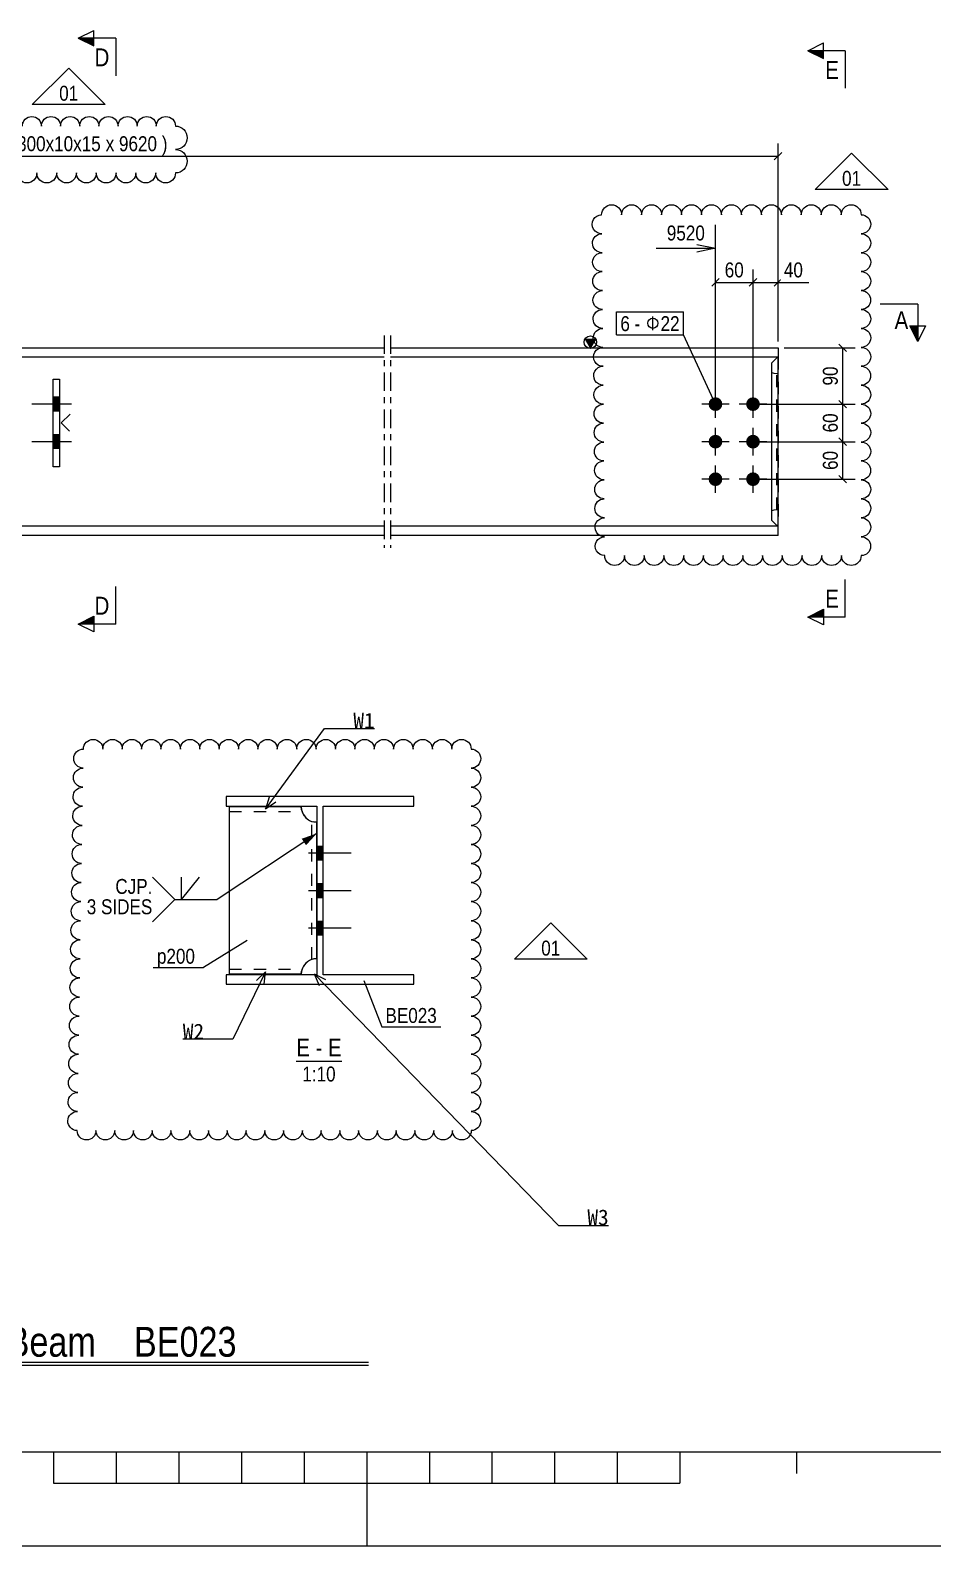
# Model space of a CAD drawing. Header units: millimetres. Extents: x -74 to 521, y -177 to 244.
# Drawn here: x 177.3 to 321.6, y -176.5 to 65.8 of the extents above; entities that cross this region are included whole.
import ezdxf

# ---------------------------------------------------------------- set-up
doc = ezdxf.new("R2010")
doc.units = ezdxf.units.MM
doc.linetypes.add('DXK_LINE_DOT2', pattern=[3.9198, 1.9599, -1.9599])
doc.linetypes.add('DXK_LINE_DOT3', pattern=[5.9187, 2.979, -0.9799, 0.9799, -0.9799])
doc.layers.add('WELD_LABELS', color=5, linetype='Continuous')
doc.styles.add('Arial Narrow', font='ARIALN.TTF', dxfattribs={"height": 0.2})

# ---------------------------------------------------------------- blocks, each defined once
blk = doc.blocks.new('Unknown-251777438-5465')
at = {"color": 7, "linetype": 'Continuous'}
for p, q in [((-43.92, -161.5), (506.01, -161.5)), ((180.96, -161.5), (180.96, -166.51)), ((190.98, -161.5), (190.98, -166.51)), ((200.99, -161.5), (200.99, -166.51)), ((211.02, -161.5), (211.02, -166.51)), ((221.04, -161.5), (221.04, -166.51)), ((231.05, -161.5), (231.05, -176.53)), ((241.07, -161.5), (241.07, -166.51)), ((251.08, -161.5), (251.08, -166.51)), ((261.1, -161.5), (261.1, -166.51)), ((271.11, -161.5), (271.11, -166.51)), ((281.13, -161.5), (281.13, -166.51)), ((299.8, -161.5), (299.8, -165.01)), ((180.96, -166.51), (281.13, -166.51)), ((-73.96, -176.53), (521.04, -176.53))]:
    blk.add_line(p, q, dxfattribs=at)
blk = doc.blocks.new('Unknown-251777438-15 - 2407')
at = {"color": 6, "linetype": 'Continuous'}
blk.add_line((219.79, -99.05), (227.06, -99.05), dxfattribs=at)
at = {"color": 0, "linetype": 'Continuous'}
for points in [[(221.98, -98.3), (221.98, -95.3), (219.79, -95.3), (219.79, -98.3)], [(226.09, -102.3), (226.09, -99.8), (220.76, -99.8), (220.76, -102.3)]]:
    blk.add_wipeout(points, dxfattribs=at)
at = {"color": 6, "linetype": 'Continuous', "style": 'Arial Narrow'}
blk.add_text('1:10', height=2.386, dxfattribs=at).set_placement((220.76, -102.3))
at = {"color": 0, "linetype": 'Continuous'}
blk.add_wipeout([(223.97, -98.3), (223.97, -95.3), (222.88, -95.3), (222.88, -98.3)], dxfattribs=at)
at = {"color": 6, "linetype": 'Continuous', "style": 'Arial Narrow'}
blk.add_text('E', height=2.86, dxfattribs=at).set_placement((219.79, -98.3))
at = {"color": 0, "linetype": 'Continuous'}
blk.add_wipeout([(227.06, -98.3), (227.06, -95.3), (224.87, -95.3), (224.87, -98.3)], dxfattribs=at)
at = {"color": 6, "linetype": 'Continuous', "style": 'Arial Narrow'}
for s, p in [('E', (224.87, -98.3)), ('-', (222.88, -98.3))]:
    blk.add_text(s, height=2.86, dxfattribs=at).set_placement(p)
blk = doc.blocks.new('Bolt-251777438-1714 - 1675')
at = {"linetype": 'Continuous'}
for points in [[(180.92, 7.1), (180.92, 4.9), (181.92, 4.9), (181.92, 7.1)], [(180.92, 1.1), (180.92, -1.1), (181.92, -1.1), (181.92, 1.1)]]:
    blk.add_hatch(color=3, dxfattribs=at).paths.add_polyline_path(points)
at = {"color": 3, "linetype": 'Continuous'}
for p, q in [((183.86, 6), (177.52, 6)), ((181.92, 7.1), (180.92, 7.1)), ((181.92, 4.9), (180.92, 4.9)), ((183.86, 0), (177.52, 0)), ((181.92, 1.1), (180.92, 1.1)), ((181.92, -1.1), (180.92, -1.1))]:
    blk.add_line(p, q, dxfattribs=at)
blk = doc.blocks.new('Part-251777438-1708 - 1675')
at = {"color": 2, "linetype": 'Continuous'}
for p, q in [((180.92, -4), (180.92, 10)), ((180.92, 10), (181.92, 10)), ((181.92, 10), (181.92, -4)), ((182.22, 3), (183.62, 4.4)), ((182.22, 3), (183.52, 1.7)), ((181.92, -4), (180.92, -4))]:
    blk.add_line(p, q, dxfattribs=at)
blk = doc.blocks.new('Part-251777438-1713 - 1675')
at = {"linetype": 'Continuous'}
blk.add_hatch(color=2, dxfattribs=at).paths.add_polyline_path([(266.82, 15), (266.02, 16.4), (267.62, 16.4)])
at = {"color": 4, "linetype": 'DXK_LINE_DOT3'}
for p, q in [((128.58, 17), (128.58, -17)), ((129.58, 17), (129.58, -17)), ((233.86, 17), (233.86, -17)), ((234.86, 17), (234.86, -17))]:
    blk.add_line(p, q, dxfattribs=at)
at = {"color": 2, "linetype": 'Continuous'}
for p, q in [((19, 15), (19, 13.4)), ((19, 15), (128.58, 15)), ((129.58, 15), (233.86, 15)), ((234.86, 15), (296.82, 15)), ((266.82, 15), (266.02, 16.4)), ((266.02, 16.4), (267.62, 16.4)), ((267.62, 16.4), (266.82, 15)), ((296.82, 15), (296.82, 13.5)), ((128.58, 13.5), (19, 13.5)), ((233.86, 13.5), (129.58, 13.5)), ((296.82, 13.5), (234.86, 13.5)), ((296.82, 13.5), (296.82, 13.4)), ((19, -15), (19, -13.4)), ((128.58, -13.5), (19, -13.5)), ((233.86, -13.5), (129.58, -13.5)), ((296.82, -13.5), (234.86, -13.5)), ((296.82, -15), (296.82, -13.4)), ((128.58, -15), (19, -15)), ((233.86, -15), (129.58, -15)), ((296.82, -15), (234.86, -15))]:
    blk.add_line(p, q, dxfattribs=at)
at = {"color": 7, "linetype": 'DXK_LINE_DOT2'}
for p, q in [((19, -13.4), (19, 13.4)), ((296.82, 13.5), (296.82, -13.4))]:
    blk.add_line(p, q, dxfattribs=at)
at = {"color": 2, "linetype": 'Continuous'}
blk.add_circle((266.82, 15.9), 1, dxfattribs=at)
blk = doc.blocks.new('Part-251777438-3567 - 1675')
at = {"color": 2, "linetype": 'Continuous'}
for p, q in [((296.62, 13.4), (295.82, 12.6)), ((295.82, -12.6), (295.82, 12.6)), ((296.82, 13.4), (296.62, 13.4)), ((296.82, -13.4), (296.82, 13.4)), ((296.62, -13.4), (295.82, -12.6)), ((296.82, -13.4), (296.62, -13.4))]:
    blk.add_line(p, q, dxfattribs=at)
at = {"color": 7, "linetype": 'DXK_LINE_DOT2'}
for p, q in [((295.82, 11.04), (296.13, 10.95)), ((296.13, 10.95), (296.62, 10.9)), ((296.62, 10.9), (296.82, 10.9)), ((296.62, -10.9), (296.62, 10.9)), ((296.13, -10.95), (295.82, -11.04)), ((296.62, -10.9), (296.13, -10.95)), ((296.82, -10.9), (296.62, -10.9))]:
    blk.add_line(p, q, dxfattribs=at)
blk = doc.blocks.new('Bolt-251777438-3570 - 1675')
at = {"linetype": 'Continuous'}
for points in [[(285.72, 6, -1), (287.92, 6, -1)], [(291.72, 6, -1), (293.92, 6, -1)], [(285.72, 0, -1), (287.92, 0, -1)], [(291.72, 0, -1), (293.92, 0, -1)], [(285.72, -6, -1), (287.92, -6, -1)], [(291.72, -6, -1), (293.92, -6, -1)]]:
    blk.add_hatch(color=3, dxfattribs=at).paths.add_polyline_path(points)
at = {"color": 3, "linetype": 'Continuous'}
for p, q in [((286.82, 3.8), (286.82, 8.2)), ((292.82, 3.8), (292.82, 8.2)), ((289.02, 6), (284.62, 6)), ((295.02, 6), (290.62, 6)), ((286.82, -2.2), (286.82, 2.2)), ((292.82, -2.2), (292.82, 2.2)), ((289.02, 0), (284.62, 0)), ((295.02, 0), (290.62, 0)), ((286.82, -8.2), (286.82, -3.8)), ((292.82, -8.2), (292.82, -3.8)), ((289.02, -6), (284.62, -6)), ((295.02, -6), (290.62, -6))]:
    blk.add_line(p, q, dxfattribs=at)
blk = doc.blocks.new('Part-251777438-2413 - 2407')
at = {"color": 2, "linetype": 'Continuous'}
for p, q in [((238.59, -56.76), (208.59, -56.76)), ((208.59, -56.76), (208.59, -58.26)), ((238.59, -58.26), (238.59, -56.76)), ((208.59, -58.26), (223.09, -58.26)), ((223.09, -58.26), (223.09, -85.26)), ((224.09, -85.26), (224.09, -58.26)), ((224.09, -58.26), (238.59, -58.26)), ((223.09, -85.26), (208.59, -85.26)), ((208.59, -85.26), (208.59, -86.76)), ((208.59, -86.76), (238.59, -86.76)), ((238.59, -85.26), (224.09, -85.26)), ((238.59, -86.76), (238.59, -85.26))]:
    blk.add_line(p, q, dxfattribs=at)
blk = doc.blocks.new('Part-251777438-3595 - 2407')
at = {"color": 2, "linetype": 'Continuous'}
for p, q in [((209.09, -85.16), (209.09, -58.36)), ((209.09, -58.36), (220.59, -58.36)), ((220.64, -58.85), (220.59, -58.36)), ((223.09, -60.86), (222.6, -60.81)), ((223.09, -82.66), (223.09, -60.86)), ((220.59, -85.16), (220.64, -84.67)), ((222.6, -82.71), (223.09, -82.66)), ((220.59, -85.16), (209.09, -85.16))]:
    blk.add_line(p, q, dxfattribs=at)
at = {"color": 7, "linetype": 'DXK_LINE_DOT2'}
for p, q in [((209.09, -59.16), (220.73, -59.16)), ((220.59, -58.36), (220.64, -58.85)), ((220.64, -58.85), (220.73, -59.16)), ((220.73, -59.16), (220.78, -59.32)), ((222.13, -60.67), (222.29, -60.72)), ((222.29, -82.8), (222.29, -60.72)), ((222.29, -60.72), (222.6, -60.81)), ((222.6, -60.81), (223.09, -60.86)), ((209.09, -84.36), (220.73, -84.36)), ((220.64, -84.67), (220.59, -85.16)), ((220.73, -84.36), (220.64, -84.67)), ((220.78, -84.21), (220.73, -84.36)), ((222.29, -82.8), (222.13, -82.85)), ((222.6, -82.71), (222.29, -82.8)), ((223.09, -82.66), (222.6, -82.71))]:
    blk.add_line(p, q, dxfattribs=at)
at = {"color": 2, "linetype": 'Continuous'}
for centre, start, end in [((223.09, -58.36), 191.25, 258.75), ((223.09, -85.16), 101.25, 168.75)]:
    blk.add_arc(centre, 2.5, start, end, dxfattribs=at)
at = {"color": 7, "linetype": 'DXK_LINE_DOT2'}
for centre, start, end in [((223.09, -58.36), 202.5, 247.5), ((223.09, -85.16), 112.5, 157.5)]:
    blk.add_arc(centre, 2.5, start, end, dxfattribs=at)
blk = doc.blocks.new('Bolt-251777438-3598 - 2407')
at = {"linetype": 'Continuous'}
for points in [[(223.09, -64.66), (223.09, -66.86), (224.09, -66.86), (224.09, -64.66)], [(223.09, -70.66), (223.09, -72.86), (224.09, -72.86), (224.09, -70.66)], [(223.09, -76.66), (223.09, -78.86), (224.09, -78.86), (224.09, -76.66)]]:
    blk.add_hatch(color=3, dxfattribs=at).paths.add_polyline_path(points)
at = {"color": 3, "linetype": 'Continuous'}
for p, q in [((223.09, -64.66), (224.09, -64.66)), ((221.75, -65.76), (228.59, -65.76)), ((223.09, -66.86), (224.09, -66.86)), ((221.75, -71.76), (228.59, -71.76)), ((223.09, -70.66), (224.09, -70.66)), ((223.09, -72.86), (224.09, -72.86)), ((223.09, -76.66), (224.09, -76.66)), ((221.75, -77.76), (228.59, -77.76)), ((223.09, -78.86), (224.09, -78.86))]:
    blk.add_line(p, q, dxfattribs=at)
blk = doc.blocks.new('Cloud-251777438-5123')
at = {"color": 1, "linetype": 'Continuous'}
blk.add_lwpolyline([(185.76, -49.15, -1), (188.86, -49.15, -1), (191.96, -49.15, -1), (195.06, -49.15, -1), (198.16, -49.15, -1), (201.26, -49.15, -1), (204.36, -49.15, -1), (207.46, -49.15, -1), (210.56, -49.15, -1), (213.66, -49.15, -1), (216.76, -49.15, -1), (219.86, -49.15, -1), (222.96, -49.15, -1), (226.06, -49.15, -1), (229.16, -49.15, -1), (232.26, -49.15, -1), (235.36, -49.15, -1), (238.46, -49.15, -1), (241.56, -49.15, -1), (244.66, -49.15, -1), (247.76, -49.15, -1), (247.76, -52.2, -1), (247.76, -55.25, -1), (247.76, -58.3, -1), (247.76, -61.35, -1), (247.76, -64.4, -1), (247.76, -67.45, -1), (247.76, -70.5, -1), (247.76, -73.55, -1), (247.76, -76.6, -1), (247.76, -79.65, -1), (247.76, -82.7, -1), (247.76, -85.75, -1), (247.76, -88.8, -1), (247.76, -91.85, -1), (247.76, -94.9, -1), (247.76, -97.95, -1), (247.76, -101, -1), (247.76, -104.05, -1), (247.76, -107.1, -1), (247.76, -110.15, -1), (244.76, -110.15, -1), (241.76, -110.15, -1), (238.76, -110.15, -1), (235.76, -110.15, -1), (232.76, -110.15, -1), (229.76, -110.15, -1), (226.76, -110.15, -1), (223.76, -110.15, -1), (220.76, -110.15, -1), (217.76, -110.15, -1), (214.76, -110.15, -1), (211.76, -110.15, -1), (208.76, -110.15, -1), (205.76, -110.15, -1), (202.76, -110.15, -1), (199.76, -110.15, -1), (196.76, -110.15, -1), (193.76, -110.15, -1), (190.76, -110.15, -1), (187.76, -110.15, -1), (184.76, -110.15, -1), (184.81, -107.1, -1), (184.86, -104.05, -1), (184.91, -101, -1), (184.96, -97.95, -1), (185.01, -94.9, -1), (185.06, -91.85, -1), (185.11, -88.8, -1), (185.16, -85.75, -1), (185.21, -82.7, -1), (185.26, -79.65, -1), (185.31, -76.6, -1), (185.36, -73.55, -1), (185.41, -70.5, -1), (185.46, -67.45, -1), (185.51, -64.4, -1), (185.56, -61.35, -1), (185.61, -58.3, -1), (185.66, -55.25, -1), (185.71, -52.2, -1), (185.76, -49.15)], format="xyb", close=True, dxfattribs=at)
blk = doc.blocks.new('Cloud-251777438-5103 - 1675')
at = {"color": 1, "linetype": 'Continuous'}
blk.add_lwpolyline([(151.48, 50.46, -1), (154.54, 50.46, -1), (157.6, 50.46, -1), (160.66, 50.46, -1), (163.73, 50.46, -1), (166.79, 50.46, -1), (169.85, 50.46, -1), (172.91, 50.46, -1), (175.98, 50.46, -1), (179.04, 50.46, -1), (182.1, 50.46, -1), (185.16, 50.46, -1), (188.23, 50.46, -1), (191.29, 50.46, -1), (194.35, 50.46, -1), (197.41, 50.46, -1), (200.48, 50.46, -1), (200.48, 46.71, -1), (200.48, 42.96, -1), (197.31, 42.96, -1), (194.14, 42.96, -1), (190.98, 42.96, -1), (187.81, 42.96, -1), (184.64, 42.96, -1), (181.48, 42.96, -1), (178.31, 42.96, -1), (175.14, 42.96, -1), (171.98, 42.96, -1), (168.81, 42.96, -1), (165.64, 42.96, -1), (162.48, 42.96, -1), (159.31, 42.96, -1), (156.14, 42.96, -1), (152.98, 42.96, -1), (152.23, 46.71, -1), (151.48, 50.46)], format="xyb", close=True, dxfattribs=at)
blk = doc.blocks.new('Cloud-251777438-5115 - 1675')
at = {"color": 1, "linetype": 'Continuous'}
blk.add_lwpolyline([(268.62, 36.28, -1), (271.81, 36.28, -1), (275, 36.28, -1), (278.2, 36.28, -1), (281.39, 36.28, -1), (284.58, 36.28, -1), (287.77, 36.28, -1), (290.97, 36.28, -1), (294.16, 36.28, -1), (297.35, 36.28, -1), (300.54, 36.28, -1), (303.74, 36.28, -1), (306.93, 36.28, -1), (310.12, 36.28, -1), (310.12, 33.25, -1), (310.12, 30.22, -1), (310.12, 27.19, -1), (310.12, 24.16, -1), (310.12, 21.14, -1), (310.12, 18.11, -1), (310.12, 15.08, -1), (310.12, 12.05, -1), (310.12, 9.03, -1), (310.12, 6, -1), (310.12, 2.97, -1), (310.12, -0.06, -1), (310.12, -3.09, -1), (310.12, -6.11, -1), (310.12, -9.14, -1), (310.12, -12.17, -1), (310.12, -15.2, -1), (310.12, -18.22, -1), (306.97, -18.22, -1), (303.81, -18.22, -1), (300.66, -18.22, -1), (297.5, -18.22, -1), (294.35, -18.22, -1), (291.2, -18.22, -1), (288.04, -18.22, -1), (284.89, -18.22, -1), (281.74, -18.22, -1), (278.58, -18.22, -1), (275.43, -18.22, -1), (272.27, -18.22, -1), (269.12, -18.22, -1), (269.09, -15.2, -1), (269.06, -12.17, -1), (269.04, -9.14, -1), (269.01, -6.11, -1), (268.98, -3.09, -1), (268.95, -0.06, -1), (268.93, 2.97, -1), (268.9, 6, -1), (268.87, 9.03, -1), (268.84, 12.05, -1), (268.81, 15.08, -1), (268.79, 18.11, -1), (268.76, 21.14, -1), (268.73, 24.16, -1), (268.7, 27.19, -1), (268.68, 30.22, -1), (268.65, 33.25, -1), (268.62, 36.28)], format="xyb", close=True, dxfattribs=at)
blk = doc.blocks.new('StraightDimension-251777438-4771 - 1675')
at = {"color": 7, "linetype": 'Continuous'}
for p, q in [((292.82, 7), (292.82, 27.52)), ((296.82, 16), (296.82, 27.52)), ((292.22, 24.87), (293.42, 26.07)), ((292.82, 25.47), (296.82, 25.47)), ((297.42, 26.07), (296.22, 24.87))]:
    blk.add_line(p, q, dxfattribs=at)
at = {"color": 0}
blk.add_wipeout([(301.3, 25.77), (301.3, 29.27), (297.26, 29.27), (297.26, 25.77)], dxfattribs=at)
at = {"color": 7, "linetype": 'Continuous'}
blk.add_line((296.82, 25.47), (301.74, 25.47), dxfattribs=at)
blk.add_line((296.82, 25.47), (301.74, 25.47), dxfattribs=at)
at = {"color": 4, "style": 'Arial Narrow'}
blk.add_text('40', height=2.386, dxfattribs=at).set_placement((297.76, 26.27))
blk = doc.blocks.new('StraightDimension-251777438-4542 - 1675')
at = {"color": 7, "linetype": 'Continuous'}
for p, q in [((19.6, 46.25), (18.4, 45.05)), ((19, 16), (19, 47.7)), ((296.22, 45.05), (297.42, 46.25)), ((296.82, 16), (296.82, 47.7)), ((19, 45.65), (296.82, 45.65))]:
    blk.add_line(p, q, dxfattribs=at)
at = {"color": 0}
for points in [[(161.46, 45.95), (161.46, 49.45), (154.36, 49.45), (154.36, 45.95)], [(163.92, 46.45), (163.92, 48.95), (163.01, 48.95), (163.01, 46.45)]]:
    blk.add_wipeout(points, dxfattribs=at)
at = {"color": 4, "style": 'Arial Narrow'}
blk.add_text('9620', height=2.386, dxfattribs=at).set_placement((154.86, 46.45))
at = {"color": 0}
blk.add_wipeout([(163.92, 46.45), (163.92, 48.95), (163.01, 48.95), (163.01, 46.45)], dxfattribs=at)
blk.add_wipeout([(188.57, 46.45), (188.57, 48.95), (164.67, 48.95), (164.67, 46.45)], dxfattribs=at)
blk.add_wipeout([(188.57, 46.45), (188.57, 48.95), (164.67, 48.95), (164.67, 46.45)], dxfattribs=at)
at = {"color": 4, "style": 'Arial Narrow'}
blk.add_text('(', height=2.39, dxfattribs=at).set_placement((163.01, 46.45))
at = {"color": 0}
blk.add_wipeout([(190.69, 46.45), (190.69, 48.95), (189.32, 48.95), (189.32, 46.45)], dxfattribs=at)
blk.add_wipeout([(190.69, 46.45), (190.69, 48.95), (189.32, 48.95), (189.32, 46.45)], dxfattribs=at)
at = {"color": 4, "style": 'Arial Narrow'}
blk.add_text('HW300x300x10x15', height=2.3861, dxfattribs=at).set_placement((164.67, 46.45))
at = {"color": 0}
blk.add_wipeout([(197.54, 46.45), (197.54, 48.95), (191.44, 48.95), (191.44, 46.45)], dxfattribs=at)
blk.add_wipeout([(197.54, 46.45), (197.54, 48.95), (191.44, 48.95), (191.44, 46.45)], dxfattribs=at)
at = {"color": 4, "style": 'Arial Narrow'}
blk.add_text('x', height=2.39, dxfattribs=at).set_placement((189.32, 46.45))
at = {"color": 0}
blk.add_wipeout([(199.2, 46.45), (199.2, 48.95), (198.29, 48.95), (198.29, 46.45)], dxfattribs=at)
blk.add_wipeout([(199.2, 46.45), (199.2, 48.95), (198.29, 48.95), (198.29, 46.45)], dxfattribs=at)
at = {"color": 4, "style": 'Arial Narrow'}
for s, height, p in [('9620', 2.386, (191.44, 46.45)), (')', 2.39, (198.29, 46.45))]:
    blk.add_text(s, height=height, dxfattribs=at).set_placement(p)
blk = doc.blocks.new('StraightDimension-251777438-4796 - 1675')
at = {"color": 7, "linetype": 'Continuous'}
for p, q in [((307.77, -0.6), (306.57, 0.6)), ((293.82, 0), (309.17, 0)), ((307.17, -6), (307.17, 0)), ((293.82, -6), (309.17, -6)), ((306.57, -5.4), (307.77, -6.6))]:
    blk.add_line(p, q, dxfattribs=at)
at = {"color": 0}
blk.add_wipeout([(306.87, -0.98), (303.37, -0.98), (303.37, -5.02), (306.87, -5.02)], dxfattribs=at)
at = {"color": 4, "style": 'Arial Narrow'}
blk.add_text('60', height=2.386, rotation=90.0002, dxfattribs=at).set_placement((306.37, -4.52))
blk = doc.blocks.new('StraightDimension-251777438-4733 - 1675')
at = {"color": 7, "linetype": 'Continuous'}
for p, q in [((286.82, 7), (286.82, 34.67)), ((283.82, 31.54), (286.82, 30.92)), ((277.35, 30.92), (286.82, 30.92)), ((286.82, 30.92), (283.82, 30.29))]:
    blk.add_line(p, q, dxfattribs=at)
at = {"color": 0}
blk.add_wipeout([(285.63, 31.67), (285.63, 35.17), (278.54, 35.17), (278.54, 31.67)], dxfattribs=at)
at = {"color": 4, "style": 'Arial Narrow'}
blk.add_text('9520', height=2.386, dxfattribs=at).set_placement((279.04, 32.17))
blk = doc.blocks.new('StraightDimension-251777438-4772 - 1675')
at = {"color": 7, "linetype": 'Continuous'}
for p, q in [((286.82, 7), (286.82, 27.52)), ((292.82, 7), (292.82, 27.52)), ((287.42, 26.07), (286.22, 24.87)), ((286.82, 25.47), (292.82, 25.47)), ((292.22, 24.87), (293.42, 26.07))]:
    blk.add_line(p, q, dxfattribs=at)
at = {"color": 0}
blk.add_wipeout([(291.84, 25.77), (291.84, 29.27), (287.8, 29.27), (287.8, 25.77)], dxfattribs=at)
at = {"color": 4, "style": 'Arial Narrow'}
blk.add_text('60', height=2.386, dxfattribs=at).set_placement((288.3, 26.27))
blk = doc.blocks.new('StraightDimension-251777438-4794 - 1675')
at = {"color": 7, "linetype": 'Continuous'}
for p, q in [((297.82, 15), (309.17, 15)), ((307.77, 14.4), (306.57, 15.6)), ((307.17, 6), (307.17, 15)), ((293.82, 6), (309.17, 6)), ((306.57, 6.6), (307.77, 5.4))]:
    blk.add_line(p, q, dxfattribs=at)
at = {"color": 0}
blk.add_wipeout([(306.87, 12.52), (303.37, 12.52), (303.37, 8.48), (306.87, 8.48)], dxfattribs=at)
at = {"color": 4, "style": 'Arial Narrow'}
blk.add_text('90', height=2.386, rotation=90.0002, dxfattribs=at).set_placement((306.37, 8.98))
blk = doc.blocks.new('StraightDimension-251777438-4795 - 1675')
at = {"color": 7, "linetype": 'Continuous'}
for p, q in [((293.82, 6), (309.17, 6)), ((307.77, 5.4), (306.57, 6.6)), ((307.17, 0), (307.17, 6)), ((306.57, 0.6), (307.77, -0.6)), ((293.82, 0), (309.17, 0))]:
    blk.add_line(p, q, dxfattribs=at)
at = {"color": 0}
blk.add_wipeout([(306.87, 5.02), (303.37, 5.02), (303.37, 0.98), (306.87, 0.98)], dxfattribs=at)
at = {"color": 4, "style": 'Arial Narrow'}
blk.add_text('60', height=2.386, rotation=90.0002, dxfattribs=at).set_placement((306.37, 1.48))
blk = doc.blocks.new('Unknown-251777438-5461')
at = {"color": 7, "linetype": 'Continuous'}
for p, q in [((141.33, -147.18), (231.33, -147.18)), ((141.33, -147.68), (231.33, -147.68))]:
    blk.add_line(p, q, dxfattribs=at)
at = {"color": 3, "style": 'Arial Narrow'}
blk.add_text('1    Beam    BE023', height=4.7721, dxfattribs=at).set_placement((164.35, -146.31))
blk = doc.blocks.new('Text-251777438-5127')
at = {"color": 0, "linetype": 'Continuous'}
blk.add_wipeout([(262.01, -82.17), (262.01, -79.67), (258.96, -79.67), (258.96, -82.17)], dxfattribs=at)
at = {"color": 1, "linetype": 'Continuous'}
for p, q in [((254.66, -82.77), (260.49, -76.95)), ((260.49, -76.95), (266.31, -82.77)), ((266.31, -82.77), (254.66, -82.77))]:
    blk.add_line(p, q, dxfattribs=at)
at = {"color": 1, "linetype": 'Continuous', "style": 'Arial Narrow'}
blk.add_text('01', height=2.386, dxfattribs=at).set_placement((258.96, -82.17))
blk = doc.blocks.new('SectionMark-251777438-2187 - 1675')
at = {"color": 6, "linetype": 'Continuous'}
for p, q in [((-3.71, 22), (-3.71, 16)), ((319.15, 22), (319.15, 16)), ((-3.71, 16), (-4.96, 18.5)), ((320.4, 18.5), (319.15, 16))]:
    blk.add_line(p, q, dxfattribs=at)
at = {"color": 0, "linetype": 'Continuous'}
for points in [[(-0.02, 18), (-0.02, 21), (-2.21, 21), (-2.21, 18)], [(317.65, 18), (317.65, 21), (315.46, 21), (315.46, 18)]]:
    blk.add_wipeout(points, dxfattribs=at)
at = {"linetype": 'Continuous'}
for points in [[(-3.71, 18.5), (-2.46, 18.5), (-3.71, 16)], [(317.9, 18.5), (319.15, 18.5), (319.15, 16)]]:
    blk.add_hatch(color=6, dxfattribs=at).paths.add_polyline_path(points)
at = {"color": 6, "linetype": 'Continuous'}
for p, q in [((-3.71, 22), (2.29, 22)), ((319.15, 22), (313.15, 22)), ((-2.46, 18.5), (-4.96, 18.5)), ((-3.71, 16), (-2.46, 18.5)), ((317.9, 18.5), (320.4, 18.5)), ((319.15, 16), (317.9, 18.5))]:
    blk.add_line(p, q, dxfattribs=at)
at = {"color": 6, "linetype": 'Continuous', "style": 'Arial Narrow'}
for p in [(-2.21, 18), (315.46, 18)]:
    blk.add_text('A', height=2.86, dxfattribs=at).set_placement(p)
blk = doc.blocks.new('SectionMark-251777438-2390 - 1675')
at = {"color": 6, "linetype": 'Continuous'}
for p, q in [((184.92, 64.52), (187.42, 65.77)), ((190.92, 64.52), (184.92, 64.52)), ((190.92, -29.16), (184.92, -29.16)), ((187.42, -30.41), (184.92, -29.16))]:
    blk.add_line(p, q, dxfattribs=at)
at = {"color": 0, "linetype": 'Continuous'}
for points in [[(189.92, 60.02), (189.92, 63.02), (187.54, 63.02), (187.54, 60.02)], [(189.92, -27.66), (189.92, -24.66), (187.54, -24.66), (187.54, -27.66)]]:
    blk.add_wipeout(points, dxfattribs=at)
at = {"linetype": 'Continuous'}
for points in [[(187.42, 64.52), (187.42, 63.27), (184.92, 64.52)], [(187.42, -27.91), (187.42, -29.16), (184.92, -29.16)]]:
    blk.add_hatch(color=6, dxfattribs=at).paths.add_polyline_path(points)
at = {"color": 6, "linetype": 'Continuous'}
for p, q in [((187.42, 63.27), (187.42, 65.77)), ((184.92, 64.52), (187.42, 63.27)), ((190.92, 64.52), (190.92, 58.52)), ((190.92, -29.16), (190.92, -23.16)), ((184.92, -29.16), (187.42, -27.91)), ((187.42, -27.91), (187.42, -30.41))]:
    blk.add_line(p, q, dxfattribs=at)
at = {"color": 6, "linetype": 'Continuous', "style": 'Arial Narrow'}
for p in [(187.54, 60.02), (187.54, -27.66)]:
    blk.add_text('D', height=2.86, dxfattribs=at).set_placement(p)
blk = doc.blocks.new('SectionMark-251777438-2439 - 1675')
at = {"color": 6, "linetype": 'Continuous'}
for p, q in [((301.57, 62.51), (304.07, 63.76)), ((307.57, 62.51), (301.57, 62.51)), ((307.57, -28.04), (301.57, -28.04)), ((304.07, -29.29), (301.57, -28.04))]:
    blk.add_line(p, q, dxfattribs=at)
at = {"color": 0, "linetype": 'Continuous'}
for points in [[(306.57, 58.01), (306.57, 61.01), (304.37, 61.01), (304.37, 58.01)], [(306.57, -26.54), (306.57, -23.54), (304.37, -23.54), (304.37, -26.54)]]:
    blk.add_wipeout(points, dxfattribs=at)
at = {"linetype": 'Continuous'}
for points in [[(304.07, 62.51), (304.07, 61.26), (301.57, 62.51)], [(304.07, -26.79), (304.07, -28.04), (301.57, -28.04)]]:
    blk.add_hatch(color=6, dxfattribs=at).paths.add_polyline_path(points)
at = {"color": 6, "linetype": 'Continuous'}
for p, q in [((304.07, 61.26), (304.07, 63.76)), ((301.57, 62.51), (304.07, 61.26)), ((307.57, 62.51), (307.57, 56.51)), ((307.57, -28.04), (307.57, -22.04)), ((301.57, -28.04), (304.07, -26.79)), ((304.07, -26.79), (304.07, -29.29))]:
    blk.add_line(p, q, dxfattribs=at)
at = {"color": 6, "linetype": 'Continuous', "style": 'Arial Narrow'}
for p in [(304.37, 58.01), (304.37, -26.54)]:
    blk.add_text('E', height=2.86, dxfattribs=at).set_placement(p)
blk = doc.blocks.new('Mark-251777438-3605 - 1675')
at = {"color": 0}
blk.add_wipeout([(273.13, 17.68), (273.13, 20.18), (271.61, 20.18), (271.61, 17.68)], dxfattribs=at)
blk.add_wipeout([(273.13, 17.68), (273.13, 20.18), (271.61, 20.18), (271.61, 17.68)], dxfattribs=at)
at = {"color": 7, "linetype": 'Continuous'}
blk.add_line((271.01, 17.08), (271.01, 20.78), dxfattribs=at)
at = {"color": 0}
blk.add_wipeout([(274.79, 17.68), (274.79, 20.18), (273.88, 20.18), (273.88, 17.68)], dxfattribs=at)
blk.add_wipeout([(274.79, 17.68), (274.79, 20.18), (273.88, 20.18), (273.88, 17.68)], dxfattribs=at)
at = {"color": 3, "style": 'Arial Narrow'}
blk.add_text('6', height=2.39, dxfattribs=at).set_placement((271.61, 17.68))
at = {"color": 0}
blk.add_wipeout([(278.04, 17.68), (278.04, 20.18), (275.54, 20.18), (275.54, 17.68)], dxfattribs=at)
at = {"color": 3, "linetype": 'Continuous'}
blk.add_line((276.79, 17.81), (276.79, 20), dxfattribs=at)
at = {"color": 3, "style": 'Arial Narrow'}
blk.add_text('-', height=2.39, dxfattribs=at).set_placement((273.88, 17.68))
at = {"color": 0}
blk.add_wipeout([(281.09, 17.68), (281.09, 20.18), (278.04, 20.18), (278.04, 17.68)], dxfattribs=at)
blk.add_wipeout([(281.09, 17.68), (281.09, 20.18), (278.04, 20.18), (278.04, 17.68)], dxfattribs=at)
at = {"color": 7, "linetype": 'Continuous'}
for p, q in [((271.01, 20.78), (281.69, 20.78)), ((281.69, 17.08), (281.69, 20.78)), ((271.01, 17.08), (281.69, 17.08)), ((286.82, 6), (281.69, 17.08))]:
    blk.add_line(p, q, dxfattribs=at)
at = {"color": 3, "linetype": 'Continuous'}
blk.add_circle((276.79, 18.93), 0.812, dxfattribs=at)
at = {"color": 3, "style": 'Arial Narrow'}
blk.add_text('22', height=2.386, dxfattribs=at).set_placement((278.04, 17.68))
blk = doc.blocks.new('Text-251777438-5107 - 1675')
at = {"color": 0, "linetype": 'Continuous'}
blk.add_wipeout([(184.93, 54.52), (184.93, 57.02), (181.88, 57.02), (181.88, 54.52)], dxfattribs=at)
at = {"color": 1, "linetype": 'Continuous'}
for p, q in [((177.58, 53.92), (183.4, 59.74)), ((183.4, 59.74), (189.23, 53.92)), ((189.23, 53.92), (177.58, 53.92))]:
    blk.add_line(p, q, dxfattribs=at)
at = {"color": 1, "linetype": 'Continuous', "style": 'Arial Narrow'}
blk.add_text('01', height=2.386, dxfattribs=at).set_placement((181.88, 54.52))
blk = doc.blocks.new('Text-251777438-5114 - 1675')
at = {"color": 0, "linetype": 'Continuous'}
blk.add_wipeout([(310.11, 40.91), (310.11, 43.41), (307.06, 43.41), (307.06, 40.91)], dxfattribs=at)
at = {"color": 1, "linetype": 'Continuous'}
for p, q in [((302.76, 40.31), (308.58, 46.13)), ((308.58, 46.13), (314.41, 40.31)), ((314.41, 40.31), (302.76, 40.31))]:
    blk.add_line(p, q, dxfattribs=at)
at = {"color": 1, "linetype": 'Continuous', "style": 'Arial Narrow'}
blk.add_text('01', height=2.386, dxfattribs=at).set_placement((307.06, 40.91))
blk = doc.blocks.new('Mark-251777438-5066 - 2407')
at = {"color": 7, "linetype": 'Continuous'}
blk.add_line((211.92, -79.77), (204.96, -84.07), dxfattribs=at)
at = {"color": 0}
blk.add_wipeout([(203.61, -83.47), (203.61, -80.97), (197.51, -80.97), (197.51, -83.47)], dxfattribs=at)
blk.add_wipeout([(203.61, -83.47), (203.61, -80.97), (197.51, -80.97), (197.51, -83.47)], dxfattribs=at)
at = {"color": 7, "linetype": 'Continuous'}
blk.add_line((196.91, -84.07), (204.96, -84.07), dxfattribs=at)
at = {"color": 3, "style": 'Arial Narrow'}
blk.add_text('p200', height=2.386, dxfattribs=at).set_placement((197.51, -83.47))
blk = doc.blocks.new('Mark-251777438-2446 - 2407')
at = {"color": 0}
blk.add_wipeout([(242.28, -92.94), (242.28, -90.44), (234.05, -90.44), (234.05, -92.94)], dxfattribs=at)
blk.add_wipeout([(242.28, -92.94), (242.28, -90.44), (234.05, -90.44), (234.05, -92.94)], dxfattribs=at)
at = {"color": 7, "linetype": 'Continuous'}
for p, q in [((230.6, -86.15), (233.45, -93.54)), ((233.45, -93.54), (242.88, -93.54))]:
    blk.add_line(p, q, dxfattribs=at)
at = {"color": 3, "style": 'Arial Narrow'}
blk.add_text('BE023', height=2.386, dxfattribs=at).set_placement((234.05, -92.94))
blk = doc.blocks.new('WeldMark-251777438-5053 - 2407')
at = {"linetype": 'Continuous'}
blk.add_hatch(color=3, dxfattribs=at).paths.add_polyline_path([(220.66, -63.49), (223.09, -62.63), (221.35, -64.53)])
at = {"color": 3, "linetype": 'Continuous'}
for p, q in [((223.09, -62.63), (207.12, -73.19)), ((201.44, -73.19), (204.3, -69.62)), ((201.44, -73.19), (201.44, -69.62)), ((200.37, -73.19), (207.12, -73.19))]:
    blk.add_line(p, q, dxfattribs=at)
at = {"color": 0, "linetype": 'Continuous'}
blk.add_wipeout([(196.8, -72.31), (196.8, -69.81), (190.86, -69.81), (190.86, -72.31)], dxfattribs=at)
blk.add_wipeout([(196.8, -72.31), (196.8, -69.81), (190.86, -69.81), (190.86, -72.31)], dxfattribs=at)
blk.add_wipeout([(196.8, -75.56), (196.8, -73.06), (186.29, -73.06), (186.29, -75.56)], dxfattribs=at)
blk.add_wipeout([(196.8, -75.56), (196.8, -73.06), (186.29, -73.06), (186.29, -75.56)], dxfattribs=at)
at = {"color": 3, "linetype": 'Continuous'}
for q in [(196.8, -69.62), (196.8, -76.76)]:
    blk.add_line((200.37, -73.19), q, dxfattribs=at)
at = {"color": 3, "linetype": 'Continuous', "style": 'Arial Narrow'}
for s, p in [('CJP.', (190.86, -72.31)), ('3 SIDES', (186.29, -75.56))]:
    blk.add_text(s, height=2.386, dxfattribs=at).set_placement(p)

msp = doc.modelspace()

# ---------------------------------------------------------------- linework, layer by layer
at = {"layer": 'WELD_LABELS', "color": 5}
for p, q in [((214.88, -58.76), (224.32, -45.85)), ((224.32, -45.85), (232.32, -45.85)), ((215.43, -56.84), (214.88, -58.76)), ((216.54, -57.65), (214.88, -58.76)), ((213.44, -86.15), (214.88, -84.76)), ((214.67, -86.75), (214.88, -84.76)), ((224.5, -86.03), (222.7, -85.16)), ((223.52, -86.99), (222.7, -85.16)), ((209.65, -95.56), (201.65, -95.56)), ((261.74, -125.31), (269.74, -125.31))]:
    msp.add_line(p, q, dxfattribs=at)

# ---------------------------------------------------------------- block references
for name in ['Unknown-251777438-5465', 'Cloud-251777438-5103 - 1675', 'Cloud-251777438-5115 - 1675', 'Part-251777438-1713 - 1675', 'Part-251777438-3567 - 1675', 'Part-251777438-1708 - 1675', 'Bolt-251777438-3570 - 1675', 'Bolt-251777438-1714 - 1675', 'Part-251777438-2413 - 2407', 'Part-251777438-3595 - 2407', 'Bolt-251777438-3598 - 2407', 'Unknown-251777438-5461']:
    msp.add_blockref(name, (0, 0))

# ---------------------------------------------------------------- texts
at = {"layer": 'WELD_LABELS', "color": 5, "char_height": 2.5}
for s, insert, attachment_point in [('W1', (232.32, -45.85), 9), ('W2', (201.65, -95.56), 7), ('W3', (269.74, -125.31), 9)]:
    msp.add_mtext(s, dxfattribs=dict(at, insert=insert, attachment_point=attachment_point))

# ---------------------------------------------------------------- next in the draw order: block references
for name in ['StraightDimension-251777438-4771 - 1675', 'StraightDimension-251777438-4796 - 1675', 'Text-251777438-5127', 'Unknown-251777438-15 - 2407']:
    msp.add_blockref(name, (0, 0))

# ---------------------------------------------------------------- next in the draw order: block references
for name in ['StraightDimension-251777438-4542 - 1675', 'Cloud-251777438-5123']:
    msp.add_blockref(name, (0, 0))

# ---------------------------------------------------------------- next in the draw order: block references
for name in ['StraightDimension-251777438-4733 - 1675', 'WeldMark-251777438-5053 - 2407', 'Mark-251777438-5066 - 2407', 'Mark-251777438-2446 - 2407']:
    msp.add_blockref(name, (0, 0))

# ---------------------------------------------------------------- next in the draw order: linework, layer by layer
at = {"layer": 'WELD_LABELS', "color": 5}
for p, q in [((214.88, -84.76), (209.65, -95.56)), ((222.7, -85.16), (261.74, -125.31))]:
    msp.add_line(p, q, dxfattribs=at)

# ---------------------------------------------------------------- next in the draw order: block references
msp.add_blockref('StraightDimension-251777438-4772 - 1675', (0, 0))

# ---------------------------------------------------------------- next in the draw order: block references
msp.add_blockref('StraightDimension-251777438-4794 - 1675', (0, 0))

# ---------------------------------------------------------------- next in the draw order: block references
for name in ['SectionMark-251777438-2187 - 1675', 'StraightDimension-251777438-4795 - 1675']:
    msp.add_blockref(name, (0, 0))

# ---------------------------------------------------------------- next in the draw order: block references
for name in ['SectionMark-251777438-2390 - 1675', 'SectionMark-251777438-2439 - 1675', 'Mark-251777438-3605 - 1675']:
    msp.add_blockref(name, (0, 0))

# ---------------------------------------------------------------- next in the draw order: block references
for name in ['Text-251777438-5107 - 1675', 'Text-251777438-5114 - 1675']:
    msp.add_blockref(name, (0, 0))

doc.saveas('drawing.dxf')
